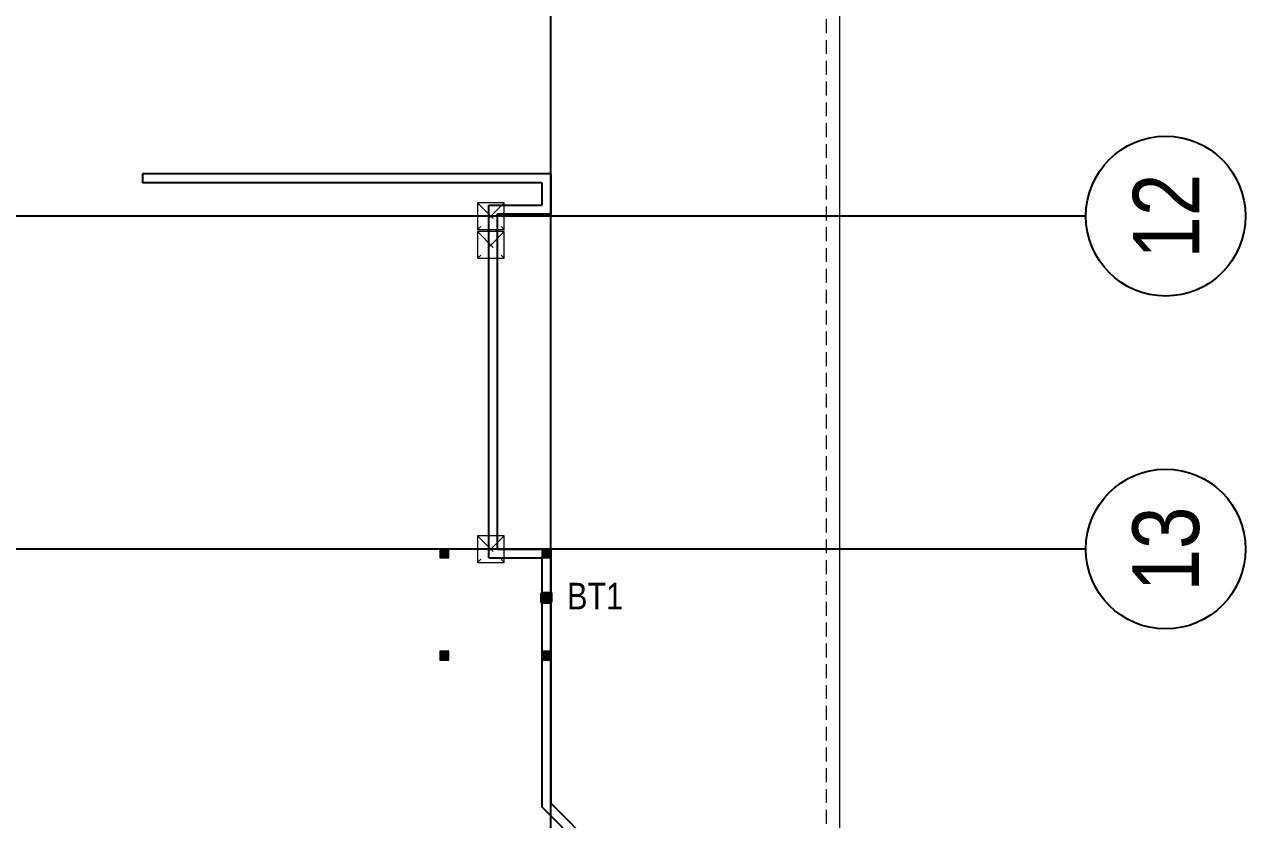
# Model space of a CAD drawing. Header units: millimetres. Extents: x -25197 to 555828, y -17247 to 174153.
# Drawn here: x 481025 to 508539, y 51956 to 69868 of the extents above; entities that cross this region are included whole.
import ezdxf
from ezdxf.enums import TextEntityAlignment as Align

# ---------------------------------------------------------------- set-up
doc = ezdxf.new("R2010")
doc.units = ezdxf.units.MM
doc.header["$LTSCALE"] = 250
for name, pattern in [('CHG_XX_Cot_Tang 1$0$HIDDEN', [0.375, 0.25, -0.125]), ('CHG_XX_Cot_Tang 1$0$MB_Luoi truc$0$HTT Hidden 21', [3, 2, -1]), ('CHG_XX_Luoi truc$0$MB_Luoi truc$0$Center101', [13, 10, -1, 1, -1])]:
    doc.linetypes.add(name, pattern=pattern)
for name, color, linetype in [('CHG_XX_Cot_Tang 1$0$mb_cot tang 1-3$0$Concrete Line', 6, 'Continuous'), ('CHG_XX_Cot_Tang 1$0$Vach VH3', 3, 'Continuous'), ('CHG_XX_Luoi truc$0$Grid', 34, 'Continuous'), ('CHG_XX_Luoi truc$0$Grid Line', 8, 'CHG_XX_Luoi truc$0$MB_Luoi truc$0$Center101'), ('TEXT', 21, 'Continuous')]:
    doc.layers.add(name, color=color, linetype=linetype)
for name, color, linetype, lineweight in [('CHG_XX_Cot_Tang 1$0$NS-Pier', 150, 'Continuous', 9), ('CHG_XX_Cot_Tang 1$0$S_Concrete_Cont_2 Normal', 2, 'Continuous', 13), ('CTHEP', 2, 'Continuous', 50), ('Net cat Tuong', 4, 'Continuous', 9)]:
    doc.layers.add(name, color=color, linetype=linetype, lineweight=lineweight)
doc.styles.add('CHG_XX_Luoi truc$0$MB_Luoi truc$0$Grid A-F$0$VNI-HelveCB', font='VHELVCB_0.TTF')
doc.styles.add('TTP-HelCon', font='VHELVCN_0.TTF')

# ---------------------------------------------------------------- blocks, each defined once
blk = doc.blocks.new('*U2169')
at = {"layer": 'CHG_XX_Luoi truc$0$Grid Line'}
blk.add_line((0, 0), (0, 608), dxfattribs=at)
at = {"layer": 'CHG_XX_Luoi truc$0$Grid', "lineweight": -2, "style": 'CHG_XX_Luoi truc$0$MB_Luoi truc$0$Grid A-F$0$VNI-HelveCB'}
for tag, p in [('GRIDSUB', (0, 617)), ('GRID', (0, -9))]:
    blk.add_attdef(tag, text='', height=5, dxfattribs=at).set_placement(p, align=Align.MIDDLE)
blk = doc.blocks.new('*U2171')
at = {"layer": 'CHG_XX_Luoi truc$0$Grid', "lineweight": -2}
blk.add_line((0, -3), (0, 0), dxfattribs=at)
blk.add_circle((0, -9), 6, dxfattribs=at)
at = {"layer": 'CHG_XX_Luoi truc$0$Grid Line'}
blk.add_line((0, 0), (0, 438), dxfattribs=at)
at = {"layer": 'CHG_XX_Luoi truc$0$Grid', "lineweight": -2, "style": 'CHG_XX_Luoi truc$0$MB_Luoi truc$0$Grid A-F$0$VNI-HelveCB'}
for tag, p in [('GRIDSUB', (0, 447)), ('GRID', (0, -9))]:
    blk.add_attdef(tag, text='', height=5, dxfattribs=at).set_placement(p, align=Align.MIDDLE)
blk = doc.blocks.new('CHG_XX_Luoi truc')
at = {"layer": 'CHG_XX_Luoi truc$0$Grid', "xscale": 300, "yscale": 300, "zscale": 300}
blk.add_blockref('*U2169', (99550, -12747), dxfattribs=at)
at = {"layer": 'CHG_XX_Luoi truc$0$Grid'}
ref = blk.add_blockref('*U2171', (110703, 65550), dxfattribs=dict(at, xscale=300.0000000000013, yscale=300.0000000000013, zscale=300.0000000000013, rotation=90))
ref.add_attrib('GRID', '12', dxfattribs={"lineweight": -2, "height": 1500, "rotation": 90, "style": 'CHG_XX_Luoi truc$0$MB_Luoi truc$0$Grid A-F$0$VNI-HelveCB'}).set_placement((113403, 65550), align=Align.MIDDLE)
ref = blk.add_blockref('*U2171', (110703, 58050), dxfattribs=dict(at, xscale=300.0000000000013, yscale=300.0000000000013, zscale=300.0000000000013, rotation=90))
ref.add_attrib('GRID', '13', dxfattribs={"lineweight": -2, "height": 1500, "rotation": 90, "style": 'CHG_XX_Luoi truc$0$MB_Luoi truc$0$Grid A-F$0$VNI-HelveCB'}).set_placement((113403, 58050), align=Align.MIDDLE)
blk = doc.blocks.new('CHG_XX_Cot_Tang 1$0$HoBoi_C600x600')
at = {"layer": 'CHG_XX_Cot_Tang 1$0$NS-Pier', "linetype": 'CHG_XX_Cot_Tang 1$0$MB_Luoi truc$0$HTT Hidden 21'}
for p, q in [((300, 300), (-300, -300)), ((-300, 300), (300, -300))]:
    blk.add_line(p, q, dxfattribs=at)
at = {"layer": 'CHG_XX_Cot_Tang 1$0$NS-Pier'}
blk.add_lwpolyline([(300, -300), (300, 300), (-300, 300), (-300, -300)], close=True, dxfattribs=at)
blk = doc.blocks.new('CHG_XX_Cot_Tang 1$0$cot thong gio')
at = {"layer": 'CHG_XX_Cot_Tang 1$0$S_Concrete_Cont_2 Normal', "color": 3, "ltscale": 0.8}
blk.add_lwpolyline([(-100, -70), (100, -70), (100, 130), (-100, 130)], close=True, dxfattribs=at)
blk.add_solid([(-100, 130), (-100, -70), (100, 130), (100, -70)], dxfattribs=at)
blk = doc.blocks.new('CHG_XX_Cot_Tang 1')
at = {"layer": 'CHG_XX_Cot_Tang 1$0$NS-Pier', "linetype": 'Continuous', "ltscale": 5}
blk.add_lwpolyline([(-300, 85450), (-10900, 85450), (-10900, 163400), (99639.2, 163400), (106050, 158254.3), (106050, -6022), (103575.5, -9000), (32350, -9000), (32350, 84050), (-300, 84050)], close=True, dxfattribs=at)
at = {"layer": 'CHG_XX_Cot_Tang 1$0$NS-Pier', "linetype": 'CHG_XX_Cot_Tang 1$0$HIDDEN', "ltscale": 5}
blk.add_lwpolyline([(32650, 84350), (0, 84350), (0, 85750), (-10600, 85750), (-10600, 163100), (99533.7, 163100), (105750, 158110.4), (105750, -5913.6), (103434.7, -8700), (32650, -8700), (32650, 84350), (32650, -8700), (103404.7, -8700)], dxfattribs=at)
at = {"layer": 'CHG_XX_Cot_Tang 1$0$Vach VH3'}
for p, q in [((99550, 66499.1), (90350, 66500)), ((90350, 66500), (90350, 66300)), ((99550, 66499.1), (99550, 65600)), ((99350, 66299.1), (90350, 66300)), ((99350, 66299.1), (99350, 65800)), ((98150, 57850), (98150, 65800)), ((98150, 65800), (99350, 65800)), ((98350, 58050), (98350, 65600)), ((98350, 65600), (99550, 65600)), ((98150, 57850), (99350, 57850)), ((98350, 58050), (99550, 58050)), ((99350, 57850), (99350, 52240.6)), ((99550, 58050), (99550, 52323.2)), ((99550, 52323.2), (101550, 50315.8)), ((99350, 52240.6), (101350, 50233.2))]:
    blk.add_line(p, q, dxfattribs=at)
at = {"layer": 'CHG_XX_Cot_Tang 1$0$mb_cot tang 1-3$0$Concrete Line'}
for p in [(98200, 65550), (98200, 64900), (98200, 58050)]:
    blk.add_blockref('CHG_XX_Cot_Tang 1$0$HoBoi_C600x600', p, dxfattribs=at)
at = {"layer": 'CHG_XX_Cot_Tang 1$0$NS-Pier'}
blk.add_blockref('CHG_XX_Luoi truc', (0, 0), dxfattribs=at)
at = {"layer": 'CHG_XX_Cot_Tang 1$0$S_Concrete_Cont_2 Normal'}
for p in [(97150, 57920.7), (99450, 57920.7), (97150, 55620), (99450, 55620)]:
    blk.add_blockref('CHG_XX_Cot_Tang 1$0$cot thong gio', p, dxfattribs=at)

msp = doc.modelspace()

# ---------------------------------------------------------------- linework, layer by layer
at = {"layer": 'CTHEP'}
msp.add_lwpolyline([(492886.05606, 56849.98526), (492686.05606, 56849.98526), (492686.05606, 57049.98526), (492886.05606, 57049.98526)], close=True, dxfattribs=at)
msp.add_solid([(492886.05606, 57049.98526), (492686.05606, 57049.98526), (492886.05606, 56849.98526), (492686.05606, 56849.98526)], dxfattribs=at)

# ---------------------------------------------------------------- block references
at = {"layer": 'Net cat Tuong'}
for name in ['CHG_XX_Luoi truc', 'CHG_XX_Cot_Tang 1', 'CHG_XX_Cot_Tang 1']:
    msp.add_blockref(name, (393336.05606, 0), dxfattribs=at)

# ---------------------------------------------------------------- texts
at = {"layer": 'TEXT', "style": 'TTP-HelCon'}
msp.add_text('BT1', height=600, dxfattribs=at).set_placement((493882.98006, 56509.29898), align=Align.BOTTOM_CENTER)

doc.saveas('drawing.dxf')
